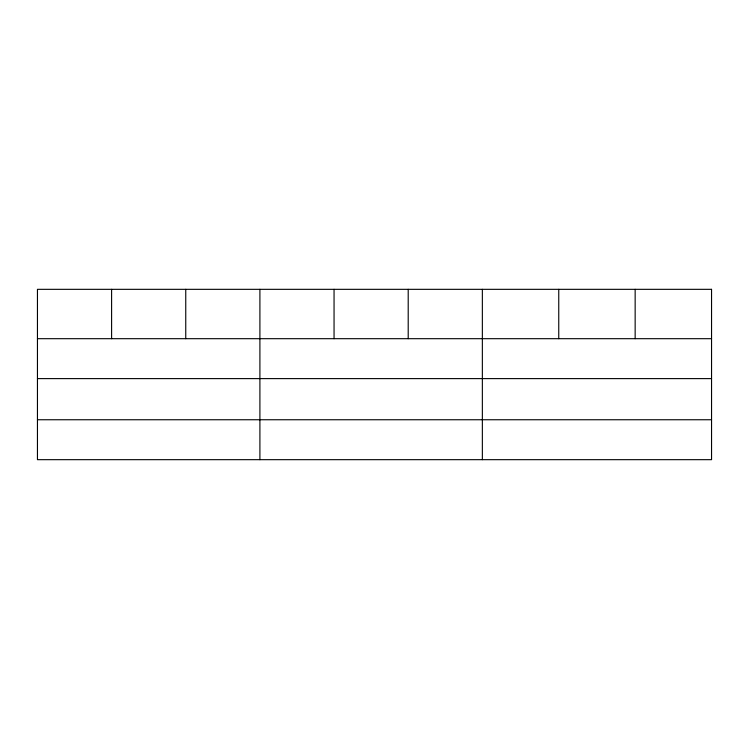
<?xml version="1.0" encoding="UTF-8"?>
<svg xmlns="http://www.w3.org/2000/svg" width="749" height="749" viewBox="0 0 749 749"><rect width="100%" height="100%" fill="white"/><g stroke="black" fill="none" stroke-linecap="round" stroke-linejoin="round"><path stroke-width="1.12" d="M37.45 338.688L711.55 338.688M37.45 378.61L711.55 378.61M37.45 419.749L711.55 419.749M635.152 289.329L635.152 338.688M558.754 289.329L558.754 338.688M482.356 289.329L482.356 459.671M408.205 289.329L408.205 338.688M334.054 289.329L334.054 338.688M259.903 289.329L259.903 459.671M185.752 289.329L185.752 338.688M111.601 289.329L111.601 338.688M711.55 289.329L37.45 289.329L37.45 459.671L711.55 459.671L711.55 289.329"/></g></svg>
